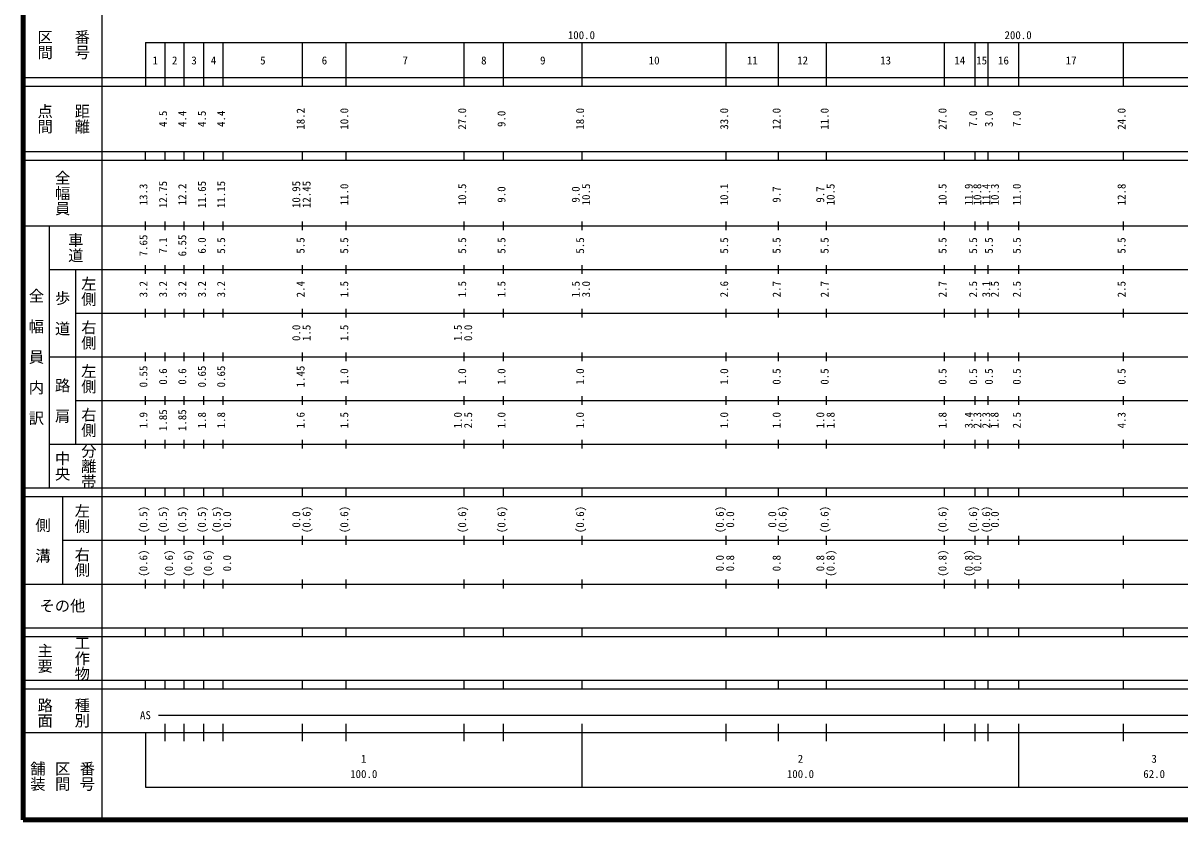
# Model space of a CAD drawing. Units: millimetres on the paper, enlarged 1000 times. Extents: x 40000 to 680000, y 20000 to 380000.
# Drawn here: x 40000 to 304890, y 20000 to 202409 of the extents above; entities that cross this region are included whole.
import ezdxf
from ezdxf.enums import TextEntityAlignment as Align

# ---------------------------------------------------------------- set-up
doc = ezdxf.new("R2010")
doc.units = ezdxf.units.MM
doc.header["$LTSCALE"] = 1000
doc.layers.add('M-TTL', color=2, linetype='Continuous', lineweight=140)
doc.layers.add('M-TTL-BAND', color=7, linetype='Continuous', lineweight=25)
doc.styles.add('@ＭＳ ゴシック', font='')
doc.styles.add('ＭＳ ゴシック', font='')
doc.styles.get('@ＭＳ ゴシック').set_extended_font_data('@MS Gothic')
doc.styles.get('ＭＳ ゴシック').set_extended_font_data('MS Gothic')

msp = doc.modelspace()

# ---------------------------------------------------------------- linework, layer by layer
at = {"layer": 'M-TTL'}
for p, q in [((40000, 380000), (40000, 20000)), ((40000, 20000), (680000, 20000))]:
    msp.add_line(p, q, dxfattribs=at)
at = {"layer": 'M-TTL-BAND'}
for p, q in [((58000, 370000), (58000, 20000)), ((68000, 198000), (579000, 198000)), ((68000, 198000), (68000, 188000)), ((72500, 188000), (72500, 198000)), ((76900, 188000), (76900, 198000)), ((81400, 188000), (81400, 198000)), ((85800, 188000), (85800, 198000)), ((104000, 188000), (104000, 198000)), ((114000, 188000), (114000, 198000)), ((141000, 188000), (141000, 198000)), ((150000, 188000), (150000, 198000)), ((168000, 188000), (168000, 198000)), ((201000, 188000), (201000, 198000)), ((213000, 188000), (213000, 198000)), ((224000, 188000), (224000, 198000)), ((251000, 188000), (251000, 198000)), ((258000, 188000), (258000, 198000)), ((261000, 188000), (261000, 198000)), ((268000, 188000), (268000, 198000)), ((292000, 188000), (292000, 198000)), ((40000, 190000), (579000, 190000)), ((40000, 188000), (579000, 188000)), ((40000, 173000), (579000, 173000)), ((68000, 171000), (68000, 173000)), ((72500, 171000), (72500, 173000)), ((76900, 171000), (76900, 173000)), ((81400, 171000), (81400, 173000)), ((85800, 171000), (85800, 173000)), ((104000, 171000), (104000, 173000)), ((114000, 171000), (114000, 173000)), ((141000, 171000), (141000, 173000)), ((150000, 171000), (150000, 173000)), ((168000, 171000), (168000, 173000)), ((201000, 171000), (201000, 173000)), ((213000, 171000), (213000, 173000)), ((224000, 171000), (224000, 173000)), ((251000, 171000), (251000, 173000)), ((258000, 171000), (258000, 173000)), ((261000, 171000), (261000, 173000)), ((268000, 171000), (268000, 173000)), ((292000, 171000), (292000, 173000)), ((40000, 171000), (579000, 171000)), ((68000, 155000), (68000, 157000)), ((72500, 155000), (72500, 157000)), ((76900, 155000), (76900, 157000)), ((81400, 155000), (81400, 157000)), ((85800, 155000), (85800, 157000)), ((104000, 155000), (104000, 157000)), ((114000, 155000), (114000, 157000)), ((141000, 155000), (141000, 157000)), ((150000, 155000), (150000, 157000)), ((168000, 155000), (168000, 157000)), ((201000, 155000), (201000, 157000)), ((213000, 155000), (213000, 157000)), ((224000, 155000), (224000, 157000)), ((251000, 155000), (251000, 157000)), ((258000, 155000), (258000, 157000)), ((261000, 155000), (261000, 157000)), ((268000, 155000), (268000, 157000)), ((292000, 155000), (292000, 157000)), ((40000, 156000), (579000, 156000)), ((46000, 96000), (46000, 156000)), ((46000, 146000), (579000, 146000)), ((52000, 146000), (52000, 106000)), ((68000, 145000), (68000, 147000)), ((72500, 145000), (72500, 147000)), ((76900, 145000), (76900, 147000)), ((81400, 145000), (81400, 147000)), ((85800, 145000), (85800, 147000)), ((104000, 145000), (104000, 147000)), ((114000, 145000), (114000, 147000)), ((141000, 145000), (141000, 147000)), ((150000, 145000), (150000, 147000)), ((168000, 145000), (168000, 147000)), ((201000, 145000), (201000, 147000)), ((213000, 145000), (213000, 147000)), ((224000, 145000), (224000, 147000)), ((251000, 145000), (251000, 147000)), ((258000, 145000), (258000, 147000)), ((261000, 145000), (261000, 147000)), ((268000, 145000), (268000, 147000)), ((292000, 145000), (292000, 147000)), ((52000, 136000), (579000, 136000)), ((68000, 135000), (68000, 137000)), ((72500, 135000), (72500, 137000)), ((76900, 135000), (76900, 137000)), ((81400, 135000), (81400, 137000)), ((85800, 135000), (85800, 137000)), ((104000, 135000), (104000, 137000)), ((114000, 135000), (114000, 137000)), ((141000, 135000), (141000, 137000)), ((150000, 135000), (150000, 137000)), ((168000, 135000), (168000, 137000)), ((201000, 135000), (201000, 137000)), ((213000, 135000), (213000, 137000)), ((224000, 135000), (224000, 137000)), ((251000, 135000), (251000, 137000)), ((258000, 135000), (258000, 137000)), ((261000, 135000), (261000, 137000)), ((268000, 135000), (268000, 137000)), ((292000, 135000), (292000, 137000)), ((46000, 126000), (579000, 126000)), ((68000, 125000), (68000, 127000)), ((72500, 125000), (72500, 127000)), ((76900, 125000), (76900, 127000)), ((81400, 125000), (81400, 127000)), ((85800, 125000), (85800, 127000)), ((104000, 125000), (104000, 127000)), ((114000, 125000), (114000, 127000)), ((141000, 125000), (141000, 127000)), ((150000, 125000), (150000, 127000)), ((168000, 125000), (168000, 127000)), ((201000, 125000), (201000, 127000)), ((213000, 125000), (213000, 127000)), ((224000, 125000), (224000, 127000)), ((251000, 125000), (251000, 127000)), ((258000, 125000), (258000, 127000)), ((261000, 125000), (261000, 127000)), ((268000, 125000), (268000, 127000)), ((292000, 125000), (292000, 127000)), ((68000, 115000), (68000, 117000)), ((72500, 115000), (72500, 117000)), ((76900, 115000), (76900, 117000)), ((81400, 115000), (81400, 117000)), ((85800, 115000), (85800, 117000)), ((104000, 115000), (104000, 117000)), ((114000, 115000), (114000, 117000)), ((141000, 115000), (141000, 117000)), ((150000, 115000), (150000, 117000)), ((168000, 115000), (168000, 117000)), ((201000, 115000), (201000, 117000)), ((213000, 115000), (213000, 117000)), ((224000, 115000), (224000, 117000)), ((251000, 115000), (251000, 117000)), ((258000, 115000), (258000, 117000)), ((261000, 115000), (261000, 117000)), ((268000, 115000), (268000, 117000)), ((292000, 115000), (292000, 117000)), ((52000, 116000), (579000, 116000)), ((46000, 106000), (579000, 106000)), ((68000, 105000), (68000, 107000)), ((72500, 105000), (72500, 107000)), ((76900, 105000), (76900, 107000)), ((81400, 105000), (81400, 107000)), ((85800, 105000), (85800, 107000)), ((104000, 105000), (104000, 107000)), ((114000, 105000), (114000, 107000)), ((141000, 105000), (141000, 107000)), ((150000, 105000), (150000, 107000)), ((168000, 105000), (168000, 107000)), ((201000, 105000), (201000, 107000)), ((213000, 105000), (213000, 107000)), ((224000, 105000), (224000, 107000)), ((251000, 105000), (251000, 107000)), ((258000, 105000), (258000, 107000)), ((261000, 105000), (261000, 107000)), ((268000, 105000), (268000, 107000)), ((292000, 105000), (292000, 107000)), ((40000, 96000), (579000, 96000)), ((68000, 94000), (68000, 96000)), ((72500, 94000), (72500, 96000)), ((76900, 94000), (76900, 96000)), ((81400, 94000), (81400, 96000)), ((85800, 94000), (85800, 96000)), ((104000, 94000), (104000, 96000)), ((114000, 94000), (114000, 96000)), ((141000, 94000), (141000, 96000)), ((150000, 94000), (150000, 96000)), ((168000, 94000), (168000, 96000)), ((201000, 94000), (201000, 96000)), ((213000, 94000), (213000, 96000)), ((224000, 94000), (224000, 96000)), ((251000, 94000), (251000, 96000)), ((258000, 94000), (258000, 96000)), ((261000, 94000), (261000, 96000)), ((268000, 94000), (268000, 96000)), ((292000, 94000), (292000, 96000)), ((40000, 94000), (579000, 94000)), ((49000, 94000), (49000, 74000)), ((68000, 83000), (68000, 85000)), ((72500, 83000), (72500, 85000)), ((76900, 83000), (76900, 85000)), ((81400, 83000), (81400, 85000)), ((85800, 83000), (85800, 85000)), ((104000, 83000), (104000, 85000)), ((114000, 83000), (114000, 85000)), ((141000, 83000), (141000, 85000)), ((150000, 83000), (150000, 85000)), ((168000, 83000), (168000, 85000)), ((201000, 83000), (201000, 85000)), ((213000, 83000), (213000, 85000)), ((224000, 83000), (224000, 85000)), ((251000, 83000), (251000, 85000)), ((258000, 83000), (258000, 85000)), ((261000, 83000), (261000, 85000)), ((268000, 83000), (268000, 85000)), ((292000, 83000), (292000, 85000)), ((49000, 84000), (579000, 84000)), ((68000, 73000), (68000, 75000)), ((72500, 73000), (72500, 75000)), ((76900, 73000), (76900, 75000)), ((81400, 73000), (81400, 75000)), ((85800, 73000), (85800, 75000)), ((104000, 73000), (104000, 75000)), ((114000, 73000), (114000, 75000)), ((141000, 73000), (141000, 75000)), ((150000, 73000), (150000, 75000)), ((168000, 73000), (168000, 75000)), ((201000, 73000), (201000, 75000)), ((213000, 73000), (213000, 75000)), ((224000, 73000), (224000, 75000)), ((251000, 73000), (251000, 75000)), ((258000, 73000), (258000, 75000)), ((261000, 73000), (261000, 75000)), ((268000, 73000), (268000, 75000)), ((292000, 73000), (292000, 75000)), ((40000, 74000), (579000, 74000)), ((40000, 64000), (579000, 64000)), ((68000, 62000), (68000, 64000)), ((72500, 62000), (72500, 64000)), ((76900, 62000), (76900, 64000)), ((81400, 62000), (81400, 64000)), ((85800, 62000), (85800, 64000)), ((104000, 62000), (104000, 64000)), ((114000, 62000), (114000, 64000)), ((141000, 62000), (141000, 64000)), ((150000, 62000), (150000, 64000)), ((168000, 62000), (168000, 64000)), ((201000, 62000), (201000, 64000)), ((213000, 62000), (213000, 64000)), ((224000, 62000), (224000, 64000)), ((251000, 62000), (251000, 64000)), ((258000, 62000), (258000, 64000)), ((261000, 62000), (261000, 64000)), ((268000, 62000), (268000, 64000)), ((292000, 62000), (292000, 64000)), ((40000, 62000), (579000, 62000)), ((40000, 52000), (579000, 52000)), ((68000, 50000), (68000, 52000)), ((72500, 50000), (72500, 52000)), ((76900, 50000), (76900, 52000)), ((81400, 50000), (81400, 52000)), ((85800, 50000), (85800, 52000)), ((104000, 50000), (104000, 52000)), ((114000, 50000), (114000, 52000)), ((141000, 50000), (141000, 52000)), ((150000, 50000), (150000, 52000)), ((168000, 50000), (168000, 52000)), ((201000, 50000), (201000, 52000)), ((213000, 50000), (213000, 52000)), ((224000, 50000), (224000, 52000)), ((251000, 50000), (251000, 52000)), ((258000, 50000), (258000, 52000)), ((261000, 50000), (261000, 52000)), ((268000, 50000), (268000, 52000)), ((292000, 50000), (292000, 52000)), ((40000, 50000), (579000, 50000)), ((71000, 44000), (565000, 44000)), ((40000, 40000), (579000, 40000)), ((68000, 40000), (68000, 27500)), ((72500, 38000), (72500, 42000)), ((76900, 38000), (76900, 42000)), ((81400, 38000), (81400, 42000)), ((85800, 38000), (85800, 42000)), ((104000, 38000), (104000, 42000)), ((114000, 38000), (114000, 42000)), ((141000, 38000), (141000, 42000)), ((150000, 38000), (150000, 42000)), ((168000, 27500), (168000, 42000)), ((201000, 38000), (201000, 42000)), ((213000, 38000), (213000, 42000)), ((224000, 38000), (224000, 42000)), ((251000, 38000), (251000, 42000)), ((258000, 38000), (258000, 42000)), ((261000, 38000), (261000, 42000)), ((268000, 27500), (268000, 42000)), ((292000, 38000), (292000, 42000)), ((68000, 27500), (579000, 27500))]:
    msp.add_line(p, q, dxfattribs=at)

# ---------------------------------------------------------------- texts
at = {"layer": 'M-TTL-BAND', "style": '@ＭＳ ゴシック'}
for s, p in [('区間', (45000, 197500)), ('番号', (53500, 197500)), ('点間', (45000, 180500)), ('距離', (53500, 180500)), ('全幅員', (49000, 163500)), ('車道', (52000, 151000)), ('左側', (55000, 141000)), ('全\u3000幅\u3000員\u3000内\u3000訳', (43000, 126000)), ('歩\u3000道', (49000, 136000)), ('右側', (55000, 131000)), ('左側', (55000, 121000)), ('路\u3000肩', (49000, 116000)), ('右側', (55000, 111000)), ('分離帯', (55000, 101000)), ('中央', (49000, 101000)), ('左側', (53500, 89000)), ('側\u3000溝', (44500, 84000)), ('右側', (53500, 79000)), ('工作物', (53500, 57000)), ('主要', (45000, 57000)), ('路面', (45000, 44500)), ('種別', (53500, 44500)), ('舗装', (43333, 30000)), ('区間', (49000, 30000)), ('番号', (54667, 30000))]:
    msp.add_text(s, height=2566, rotation=270, dxfattribs=at).set_placement(p, align=Align.MIDDLE_CENTER)
at = {"layer": 'M-TTL-BAND', "style": 'ＭＳ ゴシック'}
for s, p in [('100.0', (167844, 198195)), ('200.0', (267844, 198195)), ('1', (70250, 192405)), ('2', (74700, 192405)), ('3', (79150, 192405)), ('4', (83600, 192405)), ('5', (94900, 192405)), ('6', (109000, 192405)), ('7', (127500, 192405)), ('8', (145500, 192405)), ('9', (159000, 192405)), ('10', (184500, 192405)), ('11', (207000, 192405)), ('12', (218500, 192405)), ('13', (237500, 192405)), ('14', (254500, 192405)), ('15', (259500, 192405)), ('16', (264500, 192405)), ('17', (280000, 192405)), ('AS', (68000, 42500)), ('1', (118000, 32523)), ('2', (218000, 32523)), ('3', (299000, 32523)), ('100.0', (118000, 29033)), ('100.0', (218000, 29033)), ('62.0', (299000, 29033))]:
    msp.add_text(s, height=1833, dxfattribs=at).set_placement(p, align=Align.BOTTOM_CENTER)
for s, p in [('18.2', (105000, 180500)), ('10.0', (115000, 180500)), ('27.0', (142000, 180500)), ('18.0', (169000, 180500)), ('33.0', (202000, 180500)), ('12.0', (214000, 180500)), ('11.0', (225000, 180500)), ('27.0', (252000, 180500)), ('24.0', (293000, 180500)), ('4.5', (73500, 180500)), ('4.4', (77900, 180500)), ('4.5', (82400, 180500)), ('4.4', (86800, 180500)), ('9.0', (151000, 180500)), ('7.0', (259000, 180500)), ('3.0', (262612, 180500)), ('7.0', (269000, 180500)), ('13.3', (69000, 163174)), ('12.75', (73500, 163174)), ('12.2', (77900, 163174)), ('11.65', (82400, 163174)), ('11.15', (86800, 163174)), ('10.95', (104000, 163174)), ('12.45', (106370, 163174)), ('11.0', (115000, 163174)), ('10.5', (142000, 163174)), ('9.0', (151000, 163174)), ('9.0', (168000, 163174)), ('10.5', (170370, 163174)), ('10.1', (202000, 163174)), ('9.7', (214000, 163174)), ('9.7', (224000, 163174)), ('10.5', (226370, 163174)), ('10.5', (252000, 163174)), ('11.9', (258000, 163174)), ('10.8', (259964, 163174)), ('11.4', (261999, 163174)), ('10.3', (263982, 163174)), ('11.0', (269000, 163174)), ('12.8', (293000, 163174)), ('7.65', (69000, 151500)), ('6.55', (77900, 151500)), ('7.1', (73500, 151500)), ('6.0', (82400, 151500)), ('5.5', (86800, 151500)), ('5.5', (105000, 151500)), ('5.5', (115000, 151500)), ('5.5', (142000, 151500)), ('5.5', (151000, 151500)), ('5.5', (169000, 151500)), ('5.5', (202000, 151500)), ('5.5', (214000, 151500)), ('5.5', (225000, 151500)), ('5.5', (252000, 151500)), ('5.5', (259000, 151500)), ('5.5', (262612, 151500)), ('5.5', (269000, 151500)), ('5.5', (293000, 151500)), ('3.2', (69000, 141500)), ('3.2', (73500, 141500)), ('3.2', (77900, 141500)), ('3.2', (82400, 141500)), ('3.2', (86800, 141500)), ('2.4', (105000, 141500)), ('1.5', (115000, 141500)), ('1.5', (142000, 141500)), ('1.5', (151000, 141500)), ('1.5', (168000, 141500)), ('3.0', (170370, 141500)), ('2.6', (202000, 141500)), ('2.7', (214000, 141500)), ('2.7', (225000, 141500)), ('2.7', (252000, 141500)), ('2.5', (259000, 141500)), ('3.1', (261999, 141500)), ('2.5', (263982, 141500)), ('2.5', (269000, 141500)), ('2.5', (293000, 141500)), ('0.0', (104000, 131500)), ('1.5', (106370, 131500)), ('1.5', (115000, 131500)), ('1.5', (141000, 131500)), ('0.0', (143370, 131500)), ('0.55', (69000, 121500)), ('0.6', (73500, 121500)), ('0.6', (77900, 121500)), ('0.65', (82400, 121500)), ('0.65', (86800, 121500)), ('1.45', (105000, 121500)), ('1.0', (115000, 121500)), ('1.0', (142000, 121500)), ('1.0', (151000, 121500)), ('1.0', (169000, 121500)), ('1.0', (202000, 121500)), ('0.5', (214000, 121500)), ('0.5', (225000, 121500)), ('0.5', (252000, 121500)), ('0.5', (259000, 121500)), ('0.5', (262612, 121500)), ('0.5', (269000, 121500)), ('0.5', (293000, 121500)), ('1.9', (69000, 111500)), ('1.85', (73500, 111500)), ('1.85', (77900, 111500)), ('1.8', (82400, 111500)), ('1.8', (86800, 111500)), ('1.6', (105000, 111500)), ('1.5', (115000, 111500)), ('1.0', (141000, 111500)), ('2.5', (143370, 111500)), ('1.0', (151000, 111500)), ('1.0', (169000, 111500)), ('1.0', (202000, 111500)), ('1.0', (214000, 111500)), ('1.0', (224000, 111500)), ('1.8', (226370, 111500)), ('1.8', (252000, 111500)), ('3.4', (258000, 111500)), ('2.3', (259964, 111500)), ('2.3', (261999, 111500)), ('1.8', (263910, 111500)), ('2.5', (269000, 111500)), ('4.3', (293000, 111500)), ('(0.5)', (69000, 88764)), ('(0.5)', (73500, 88764)), ('(0.5)', (77900, 88764)), ('(0.5)', (82400, 88764)), ('(0.5)', (85800, 88764)), ('0.0', (88170, 88764)), ('0.0', (104000, 88764)), ('(0.6)', (106370, 88764)), ('(0.6)', (115000, 88764)), ('(0.6)', (142000, 88764)), ('(0.6)', (151000, 88764)), ('(0.6)', (169000, 88764)), ('(0.6)', (201000, 88764)), ('0.0', (203370, 88764)), ('0.0', (213000, 88764)), ('(0.6)', (215370, 88764)), ('(0.6)', (225000, 88764)), ('(0.6)', (252000, 88764)), ('(0.6)', (259000, 88764)), ('(0.6)', (261999, 88764)), ('0.0', (263982, 88764)), ('(0.6)', (69000, 78764)), ('(0.6)', (74870, 78764)), ('(0.6)', (79270, 78764)), ('(0.6)', (83770, 78764)), ('0.0', (88170, 78764)), ('0.0', (201000, 78764)), ('0.8', (203370, 78764)), ('0.8', (214000, 78764)), ('0.8', (224000, 78764)), ('(0.8)', (226370, 78764)), ('(0.8)', (252000, 78764)), ('(0.8)', (258000, 78764)), ('0.0', (259964, 78764))]:
    msp.add_text(s, height=1833, rotation=90, dxfattribs=at).set_placement(p, align=Align.BOTTOM_CENTER)
msp.add_text('その他', height=2566, dxfattribs=at).set_placement((49000, 69000), align=Align.MIDDLE_CENTER)

doc.saveas('drawing.dxf')
